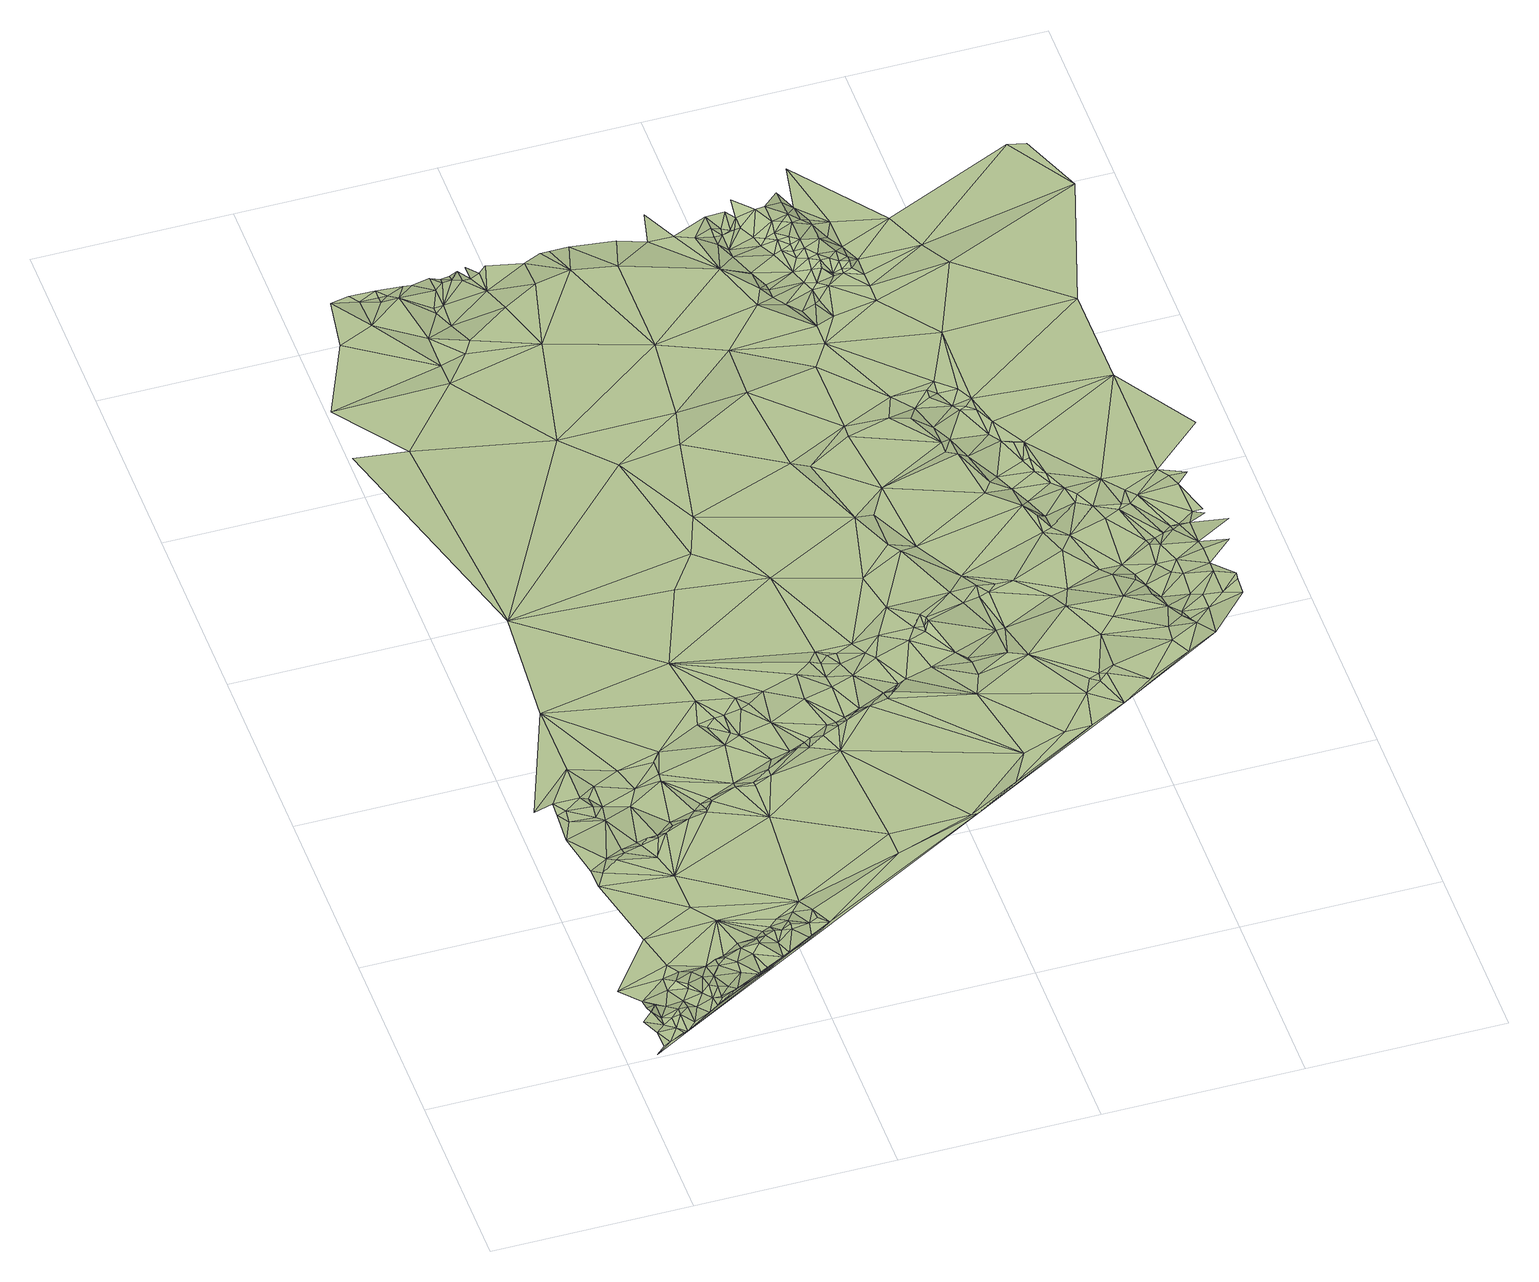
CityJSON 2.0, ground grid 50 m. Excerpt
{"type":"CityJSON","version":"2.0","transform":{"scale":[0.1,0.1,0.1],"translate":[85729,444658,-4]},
"CityObjects":{
"terrain1":{"type":"TINRelief","geometry":[{"type":"CompositeSurface","lod":"1","boundaries":[[[0,1,2]],[[0,3,1]],[[3,4,5]],[[6,0,2]],[[5,4,7]],[[8,3,0]],[[8,4,3]],[[7,4,9]],[[10,7,11]],[[10,11,12]],[[11,7,9]],[[13,8,0]],[[9,4,14]],[[6,13,0]],[[8,14,4]],[[12,11,15]],[[11,9,15]],[[16,17,12]],[[6,8,13]],[[18,9,14]],[[19,14,8]],[[6,19,8]],[[18,15,9]],[[20,12,15]],[[19,18,14]],[[21,19,6]],[[16,12,20]],[[19,22,18]],[[23,15,18]],[[21,22,19]],[[24,17,16]],[[23,20,15]],[[21,6,25]],[[22,23,18]],[[26,17,24]],[[21,27,22]],[[27,23,22]],[[28,16,20]],[[21,25,27]],[[29,20,23]],[[6,30,25]],[[29,28,20]],[[31,23,27]],[[32,16,28]],[[31,29,23]],[[33,28,29]],[[24,16,32]],[[34,27,25]],[[31,33,29]],[[35,28,33]],[[34,31,27]],[[35,32,28]],[[30,34,25]],[[36,33,31]],[[37,31,34]],[[36,35,33]],[[38,34,30]],[[24,32,39]],[[37,36,31]],[[40,34,38]],[[41,37,34]],[[41,34,40]],[[42,43,44]],[[39,32,35]],[[45,38,30]],[[46,36,37]],[[46,37,41]],[[39,35,36]],[[45,40,38]],[[47,41,40]],[[48,49,42]],[[48,42,44]],[[46,39,36]],[[26,50,43]],[[47,46,41]],[[26,24,51]],[[45,47,40]],[[52,49,53]],[[54,39,46]],[[55,48,44]],[[52,56,57]],[[52,53,56]],[[24,39,51]],[[58,44,43]],[[59,46,47]],[[60,39,54]],[[59,47,45]],[[59,54,46]],[[61,62,57]],[[63,53,49]],[[63,49,48]],[[64,39,60]],[[65,60,54]],[[6,66,30]],[[67,48,55]],[[68,57,56]],[[69,56,53]],[[58,55,44]],[[26,51,50]],[[64,60,65]],[[70,65,54]],[[71,45,30]],[[70,54,59]],[[58,43,50]],[[67,72,48]],[[73,59,45]],[[51,39,64]],[[72,63,48]],[[63,69,53]],[[74,68,56]],[[74,56,69]],[[61,57,68]],[[75,64,65]],[[76,67,55]],[[75,65,70]],[[73,70,59]],[[73,45,77]],[[78,62,61]],[[79,72,67]],[[80,64,75]],[[58,76,55]],[[74,81,68]],[[82,63,72]],[[73,83,70]],[[51,64,80]],[[83,75,70]],[[84,69,63]],[[84,74,69]],[[82,72,79]],[[76,79,67]],[[77,45,85]],[[84,81,74]],[[86,68,81]],[[61,68,86]],[[73,77,83]],[[84,86,81]],[[87,75,83]],[[88,80,75]],[[82,79,89]],[[82,90,63]],[[71,85,45]],[[90,84,63]],[[91,51,80]],[[92,79,76]],[[87,88,75]],[[92,89,79]],[[77,85,83]],[[82,89,93]],[[88,91,80]],[[58,94,76]],[[87,83,85]],[[82,93,90]],[[61,86,95]],[[91,96,51]],[[97,86,84]],[[92,93,89]],[[94,92,76]],[[66,71,30]],[[87,98,88]],[[88,98,91]],[[78,61,95]],[[90,97,84]],[[94,93,92]],[[51,96,99]],[[87,85,100]],[[87,100,98]],[[91,98,96]],[[101,50,51]],[[58,50,101]],[[90,93,102]],[[95,86,97]],[[98,103,96]],[[100,85,71]],[[51,99,104]],[[105,93,94]],[[58,106,94]],[[98,100,103]],[[96,103,99]],[[102,93,105]],[[103,100,107]],[[108,100,71]],[[99,103,107]],[[108,107,100]],[[106,105,94]],[[101,51,104]],[[109,97,90]],[[109,90,102]],[[110,99,107]],[[58,111,106]],[[106,102,105]],[[110,104,99]],[[78,95,112]],[[113,108,71]],[[108,114,107]],[[115,95,97]],[[110,107,114]],[[106,116,102]],[[110,117,104]],[[108,118,114]],[[109,119,97]],[[109,102,116]],[[110,114,118]],[[113,71,66]],[[115,97,119]],[[113,118,108]],[[110,118,117]],[[115,112,95]],[[101,104,117]],[[120,111,58]],[[106,111,116]],[[120,58,101]],[[109,116,121]],[[113,66,118]],[[117,118,122]],[[116,111,123]],[[115,119,112]],[[116,123,121]],[[101,117,122]],[[118,124,122]],[[118,66,124]],[[109,121,125]],[[111,126,123]],[[121,123,126]],[[122,124,66]],[[127,128,78]],[[129,119,109]],[[130,78,112]],[[121,126,125]],[[128,131,132]],[[133,66,6]],[[129,109,125]],[[120,126,111]],[[134,125,126]],[[135,112,119]],[[134,126,120]],[[129,125,134]],[[129,135,119]],[[127,78,130]],[[136,101,122]],[[136,122,66]],[[137,112,135]],[[130,112,137]],[[134,120,138]],[[129,134,139]],[[134,138,139]],[[140,120,101]],[[120,141,138]],[[129,139,142]],[[143,144,131]],[[137,135,145]],[[139,138,141]],[[137,145,146]],[[129,147,135]],[[128,148,131]],[[130,137,146]],[[145,135,149]],[[139,141,142]],[[129,142,147]],[[127,150,128]],[[151,152,144]],[[145,149,146]],[[153,149,135]],[[130,146,154]],[[146,149,154]],[[140,101,136]],[[153,135,147]],[[153,154,149]],[[127,130,155]],[[130,154,155]],[[120,156,141]],[[153,157,154]],[[141,158,142]],[[151,144,143]],[[159,160,152]],[[142,161,147]],[[153,147,161]],[[155,154,157]],[[153,162,157]],[[142,158,161]],[[153,161,162]],[[140,156,120]],[[150,163,128]],[[151,159,152]],[[141,164,158]],[[155,157,165]],[[127,155,166]],[[167,160,159]],[[133,136,66]],[[167,168,160]],[[157,162,165]],[[148,143,131]],[[141,156,164]],[[128,169,148]],[[155,165,166]],[[161,158,170]],[[162,161,170]],[[165,162,166]],[[171,167,159]],[[163,169,128]],[[158,164,170]],[[172,168,167]],[[162,170,173]],[[127,166,174]],[[175,159,151]],[[170,164,173]],[[176,167,171]],[[172,167,176]],[[177,171,159]],[[175,177,159]],[[164,178,173]],[[179,166,162]],[[162,173,180]],[[181,151,143]],[[182,176,171]],[[164,156,178]],[[182,172,176]],[[182,171,177]],[[140,136,183]],[[181,175,151]],[[179,162,180]],[[173,178,180]],[[184,127,174]],[[127,185,150]],[[186,172,182]],[[187,178,156]],[[186,182,177]],[[179,174,166]],[[188,177,175]],[[140,183,156]],[[187,180,178]],[[189,127,184]],[[181,190,175]],[[187,156,191]],[[192,179,180]],[[193,188,175]],[[193,175,190]],[[187,192,180]],[[194,186,177]],[[195,177,188]],[[192,196,179]],[[187,191,192]],[[189,185,127]],[[197,177,195]],[[197,194,177]],[[198,181,143]],[[198,143,148]],[[183,136,133]],[[192,191,196]],[[199,174,179]],[[195,188,200]],[[193,200,188]],[[191,156,201]],[[199,179,196]],[[196,191,202]],[[197,195,200]],[[185,163,150]],[[203,196,202]],[[197,204,194]],[[205,184,174]],[[205,174,199]],[[206,196,203]],[[198,190,181]],[[191,201,202]],[[206,199,196]],[[197,200,207]],[[206,203,202]],[[208,193,190]],[[197,207,204]],[[209,200,193]],[[205,210,184]],[[200,211,207]],[[206,202,201]],[[212,169,163]],[[189,184,210]],[[204,207,213]],[[205,199,214]],[[200,215,211]],[[214,199,206]],[[207,211,213]],[[205,216,210]],[[189,210,217]],[[213,211,218]],[[185,212,163]],[[216,217,210]],[[209,215,200]],[[208,209,193]],[[205,214,216]],[[219,206,201]],[[198,208,190]],[[189,217,220]],[[183,221,156]],[[211,222,218]],[[223,148,169]],[[201,156,221]],[[219,214,206]],[[211,215,222]],[[216,220,217]],[[219,201,224]],[[215,225,222]],[[189,220,226]],[[209,225,215]],[[183,133,227]],[[212,228,169]],[[189,226,185]],[[216,214,229]],[[216,229,220]],[[209,230,225]],[[219,224,231]],[[225,230,232]],[[219,233,214]],[[219,231,234]],[[226,220,229]],[[235,230,209]],[[198,148,236]],[[219,234,233]],[[214,237,229]],[[214,233,237]],[[234,231,233]],[[224,201,221]],[[238,209,208]],[[238,208,198]],[[223,169,228]],[[231,239,233]],[[240,235,209]],[[183,227,221]],[[226,229,241]],[[233,239,237]],[[231,224,242]],[[236,148,223]],[[229,237,241]],[[226,243,185]],[[240,209,238]],[[185,244,212]],[[231,242,239]],[[239,245,237]],[[226,241,246]],[[247,228,212]],[[248,238,198]],[[245,241,237]],[[224,221,242]],[[226,246,243]],[[133,249,227]],[[239,250,245]],[[239,242,250]],[[248,198,236]],[[248,240,238]],[[245,251,241]],[[241,251,246]],[[243,244,185]],[[248,252,240]],[[244,247,212]],[[227,253,221]],[[254,223,228]],[[245,250,255]],[[250,242,256]],[[245,257,251]],[[251,258,246]],[[248,259,252]],[[245,255,257]],[[250,256,260]],[[251,257,261]],[[250,260,255]],[[251,261,258]],[[242,221,253]],[[261,257,262]],[[248,263,259]],[[243,246,264]],[[258,261,265]],[[247,254,228]],[[257,255,262]],[[261,262,265]],[[266,255,260]],[[246,258,267]],[[227,249,253]],[[268,236,223]],[[269,248,236]],[[133,270,249]],[[269,263,248]],[[243,271,244]],[[256,242,272]],[[258,265,267]],[[256,273,260]],[[243,264,271]],[[265,262,274]],[[266,260,273]],[[246,267,264]],[[262,255,275]],[[268,223,254]],[[266,275,255]],[[244,276,247]],[[242,253,277]],[[265,274,267]],[[256,272,273]],[[278,263,269]],[[266,273,275]],[[244,271,279]],[[262,275,274]],[[272,242,277]],[[264,280,271]],[[279,271,280]],[[244,281,276]],[[276,282,247]],[[244,279,281]],[[267,283,264]],[[247,282,254]],[[284,269,236]],[[277,253,249]],[[285,275,273]],[[283,280,264]],[[285,273,272]],[[267,274,286]],[[274,275,287]],[[288,278,269]],[[279,280,281]],[[289,236,268]],[[267,286,283]],[[285,287,275]],[[274,287,286]],[[290,276,281]],[[285,291,287]],[[290,282,276]],[[292,268,254]],[[287,291,286]],[[272,277,293]],[[277,249,270]],[[283,286,294]],[[284,288,269]],[[289,284,236]],[[294,286,291]],[[272,293,295]],[[292,254,282]],[[285,272,296]],[[277,297,293]],[[283,294,298]],[[285,299,291]],[[277,270,297]],[[294,291,298]],[[280,300,281]],[[293,297,295]],[[301,302,288]],[[272,295,303]],[[283,304,280]],[[297,270,305]],[[284,301,288]],[[297,305,295]],[[298,291,299]],[[290,306,282]],[[285,296,299]],[[292,307,268]],[[272,303,296]],[[290,281,308]],[[289,268,309]],[[295,305,310]],[[283,298,311]],[[305,270,312]],[[284,313,301]],[[268,307,309]],[[295,310,303]],[[292,282,314]],[[310,305,312]],[[289,315,284]],[[284,316,313]],[[317,301,313]],[[298,299,318]],[[282,306,314]],[[280,304,300]],[[290,308,306]],[[319,308,281]],[[300,320,281]],[[319,281,320]],[[289,321,315]],[[322,284,315]],[[284,323,316]],[[299,296,318]],[[284,324,323]],[[322,324,284]],[[325,313,316]],[[289,326,321]],[[327,313,325]],[[283,311,304]],[[292,314,307]],[[317,313,327]],[[289,309,326]],[[315,321,328]],[[296,303,329]],[[322,315,330]],[[331,316,323]],[[315,328,330]],[[298,318,332]],[[333,325,316]],[[312,270,334]],[[322,330,324]],[[333,316,331]],[[333,327,325]],[[303,310,335]],[[336,317,327]],[[336,327,333]],[[310,312,335]],[[308,337,306]],[[326,309,338]],[[298,332,311]],[[296,339,318]],[[337,340,306]],[[314,306,340]],[[331,323,341]],[[333,331,342]],[[323,324,343]],[[321,344,328]],[[321,326,344]],[[336,333,345]],[[324,330,346]],[[328,346,330]],[[347,309,307]],[[296,329,339]],[[348,317,336]],[[349,338,309]],[[333,342,345]],[[350,337,308]],[[326,338,351]],[[331,352,342]],[[348,336,345]],[[353,320,300]],[[319,354,308]],[[355,329,303]],[[350,340,337]],[[319,320,354]],[[356,352,331]],[[323,343,341]],[[356,331,341]],[[347,349,309]],[[354,350,308]],[[324,346,343]],[[353,357,320]],[[358,307,314]],[[328,344,346]],[[345,342,359]],[[360,353,300]],[[357,354,320]],[[348,345,359]],[[351,338,349]],[[326,351,344]],[[318,361,332]],[[304,360,300]],[[342,352,359]],[[362,314,340]],[[363,357,353]],[[355,303,335]],[[347,364,349]],[[304,311,365]],[[270,366,334]],[[312,334,335]],[[318,339,367]],[[351,349,364]],[[318,367,361]],[[360,363,353]],[[311,368,365]],[[356,341,369]],[[311,332,370]],[[350,371,340]],[[356,372,352]],[[352,372,359]],[[373,347,307]],[[374,341,343]],[[346,375,343]],[[376,350,354]],[[304,365,377]],[[304,378,360]],[[311,370,368]],[[374,369,341]],[[379,364,347]],[[380,344,351]],[[359,372,381]],[[368,377,365]],[[304,377,378]],[[362,340,382]],[[358,314,362]],[[383,354,357]],[[346,344,384]],[[374,343,375]],[[351,364,379]],[[356,369,385]],[[346,386,375]],[[361,370,332]],[[387,339,329]],[[371,382,340]],[[380,384,344]],[[388,369,374]],[[380,351,379]],[[363,389,357]],[[356,385,372]],[[346,390,386]],[[375,386,391]],[[346,384,390]],[[374,375,392]],[[388,385,369]],[[387,329,355]],[[375,391,392]],[[376,371,350]],[[388,374,393]],[[360,394,363]],[[395,362,382]],[[380,396,384]],[[374,392,393]],[[386,397,391]],[[383,376,354]],[[360,378,398]],[[386,390,397]],[[399,367,339]],[[371,395,382]],[[391,400,392]],[[401,372,385]],[[380,379,402]],[[379,347,373]],[[388,403,385]],[[383,357,389]],[[361,404,370]],[[368,405,377]],[[384,406,390]],[[358,362,395]],[[361,367,404]],[[380,402,396]],[[392,400,393]],[[391,397,400]],[[370,405,368]],[[384,396,406]],[[407,307,358]],[[408,378,377]],[[388,393,409]],[[390,410,397]],[[363,411,389]],[[388,409,403]],[[390,406,410]],[[363,394,411]],[[412,399,339]],[[387,413,339]],[[414,335,334]],[[413,412,339]],[[393,400,409]],[[401,385,415]],[[414,355,335]],[[396,416,406]],[[385,403,415]],[[417,371,376]],[[360,398,394]],[[407,373,307]],[[396,402,416]],[[418,367,399]],[[371,419,395]],[[379,420,402]],[[418,404,367]],[[419,358,395]],[[406,421,410]],[[422,400,397]],[[406,416,421]],[[383,423,376]],[[422,397,410]],[[408,398,378]],[[423,417,376]],[[424,387,355]],[[403,409,415]],[[417,425,371]],[[402,420,416]],[[408,377,405]],[[401,415,426]],[[418,399,412]],[[383,389,427]],[[371,425,419]],[[428,370,404]],[[379,429,420]],[[424,355,414]],[[416,430,421]],[[383,427,423]],[[387,431,413]],[[400,432,409]],[[433,416,420]],[[410,421,434]],[[431,412,413]],[[411,435,389]],[[379,373,429]],[[423,425,417]],[[433,430,416]],[[436,415,409]],[[401,426,437]],[[370,438,405]],[[394,439,411]],[[414,334,366]],[[422,410,434]],[[422,432,400]],[[423,427,425]],[[424,440,387]],[[398,441,394]],[[441,439,394]],[[421,430,434]],[[442,427,389]],[[442,389,435]],[[433,420,443]],[[442,435,411]],[[428,438,370]],[[442,411,439]],[[436,409,432]],[[415,444,426]],[[424,445,440]],[[408,441,398]],[[436,444,415]],[[418,446,404]],[[433,447,430]],[[424,414,445]],[[441,442,439]],[[418,412,446]],[[407,358,419]],[[433,443,447]],[[420,448,443]],[[426,444,437]],[[430,449,434]],[[450,431,387]],[[451,408,405]],[[420,429,448]],[[452,412,431]],[[430,447,449]],[[422,453,432]],[[436,432,454]],[[436,454,444]],[[450,387,440]],[[422,434,455]],[[438,451,405]],[[407,419,425]],[[422,455,453]],[[434,449,455]],[[443,456,447]],[[457,440,445]],[[457,445,414]],[[443,448,456]],[[458,428,404]],[[447,456,449]],[[459,404,446]],[[452,446,412]],[[457,414,366]],[[460,444,454]],[[460,454,432]],[[449,456,455]],[[460,432,453]],[[408,461,441]],[[441,461,442]],[[459,458,404]],[[460,453,455]],[[450,462,431]],[[451,461,408]],[[462,452,431]],[[450,440,463]],[[463,440,457]],[[428,464,438]],[[438,461,451]],[[460,465,444]],[[458,464,428]],[[452,466,446]],[[438,464,467]],[[468,459,446]],[[438,467,461]],[[466,468,446]],[[462,466,452]],[[469,458,459]],[[429,373,470]],[[429,471,448]],[[469,464,458]],[[472,457,366]],[[468,469,459]],[[473,463,457]],[[474,455,456]],[[475,450,463]],[[448,471,456]],[[475,462,450]],[[476,467,464]],[[474,460,455]],[[477,464,469]],[[470,373,407]],[[477,469,468]],[[477,476,464]],[[478,466,462]],[[479,461,467]],[[425,427,480]],[[473,475,463]],[[474,465,460]],[[479,467,476]],[[480,427,442]],[[472,473,457]],[[481,468,466]],[[477,468,482]],[[478,462,475]],[[483,479,476]],[[477,484,476]],[[478,485,466]],[[481,482,468]],[[484,483,476]],[[477,482,484]],[[481,466,485]],[[486,475,473]],[[474,456,471]],[[480,442,461]],[[429,470,471]],[[472,487,473]],[[479,488,461]],[[486,473,487]],[[486,478,475]],[[482,489,484]],[[484,490,483]],[[407,425,491]],[[481,489,482]],[[484,489,490]],[[483,488,479]],[[481,492,489]],[[492,490,489]],[[493,483,490]],[[494,485,478]],[[481,485,494]],[[493,490,492]],[[493,495,483]],[[496,488,483]],[[481,497,492]],[[496,483,495]],[[480,461,488]],[[498,493,492]],[[470,407,491]],[[499,495,493]],[[425,480,491]],[[500,488,496]],[[500,496,495]],[[501,480,488]],[[474,471,502]],[[503,471,470]],[[503,470,491]],[[503,502,471]],[[503,504,502]]]}]}
},
"vertices":[
[113,30,20],[95,20,20],[73,0,19],[94,70,20],[116,90,19],[71,100,33],[162,50,22],[95,120,40],[140,70,21],[117,110,23],[91,140,37],[115,150,30],[92,180,21],[152,50,21],[139,100,26],[140,150,18],[162,240,18],[48,230,19],[162,120,31],[160,100,32],[160,200,18],[186,70,27],[185,120,30],[183,150,23],[185,280,17],[229,90,26],[161,380,17],[207,120,24],[184,210,32],[206,180,28],[252,100,33],[233,160,25],[205,250,18],[207,190,34],[250,130,31],[229,230,30],[250,210,25],[252,170,36],[269,120,35],[271,250,17],[270,130,30],[271,160,34],[114,640,14],[115,580,19],[138,620,19],[313,140,34],[274,200,31],[297,160,27],[162,670,12],[93,760,10],[297,450,16],[342,390,16],[93,830,25],[115,810,17],[297,230,30],[182,650,20],[118,840,24],[95,870,25],[294,560,18],[341,200,22],[297,260,22],[162,970,25],[47,860,21],[199,790,15],[320,270,17],[319,250,31],[591,300,20],[207,670,17],[162,870,25],[182,810,12],[342,230,28],[469,230,21],[205,690,11],[386,180,21],[184,840,19],[363,270,30],[274,630,19],[407,190,21],[161,1170,24],[251,680,19],[364,300,17],[183,870,16],[247,700,10],[386,250,23],[207,840,11],[452,220,21],[206,900,22],[409,270,33],[410,290,27],[274,700,19],[270,820,12],[410,300,21],[296,690,21],[297,700,20],[319,700,21],[273,930,25],[432,320,17],[297,870,14],[431,290,32],[454,330,17],[455,270,20],[544,390,18],[341,740,12],[455,300,32],[476,350,18],[341,720,19],[384,730,20],[474,300,28],[498,300,25],[364,880,11],[499,330,25],[431,740,20],[385,960,26],[534,260,20],[499,310,32],[363,930,25],[407,760,12],[519,360,18],[544,310,21],[365,900,14],[565,680,19],[429,780,10],[565,350,22],[433,750,20],[567,320,24],[454,790,11],[453,770,21],[499,1240,22],[185,1490,23],[522,820,11],[519,1100,23],[140,2100,25],[8,2120,23],[1033,540,20],[521,800,19],[543,950,11],[814,470,20],[499,1020,25],[567,790,20],[565,800,21],[814,540,18],[611,810,20],[612,830,21],[300,2290,23],[6,2280,27],[519,1010,19],[544,1030,25],[632,870,10],[479,2030,25],[567,980,15],[587,1470,23],[298,2350,26],[96,2490,24],[586,970,10],[567,1030,25],[611,1080,23],[791,840,20],[612,1040,24],[700,880,18],[187,2530,25],[118,2630,25],[680,880,14],[669,990,10],[660,1570,25],[725,870,22],[634,1050,25],[679,1080,25],[185,2620,18],[165,2640,24],[593,1910,22],[722,900,12],[231,2600,22],[230,2640,22],[739,910,12],[770,1110,25],[299,2450,22],[231,2620,18],[275,2600,23],[769,900,20],[768,1040,11],[790,940,11],[365,2370,26],[254,2620,17],[1016,540,20],[812,1140,25],[813,1440,22],[298,2640,17],[812,920,20],[345,2530,16],[835,1170,23],[388,2410,26],[836,930,22],[813,940,13],[366,2480,16],[320,2640,14],[345,2550,15],[837,950,12],[366,2600,20],[546,2350,24],[841,1060,10],[368,2550,18],[902,960,22],[860,950,19],[856,950,13],[366,2650,14],[837,1090,15],[880,970,10],[388,2620,20],[501,2490,27],[478,2560,23],[837,1130,23],[412,2620,23],[703,1690,23],[390,2640,13],[900,1080,10],[435,2610,24],[882,1120,16],[858,1150,24],[412,2640,15],[948,1000,13],[882,1150,23],[1197,700,19],[435,2650,15],[772,2030,27],[950,970,22],[455,2610,23],[926,1170,23],[1148,610,22],[749,1930,23],[950,1140,14],[479,2620,23],[971,990,21],[458,2660,12],[992,1020,11],[971,1000,14],[501,2640,24],[794,2260,30],[969,1120,11],[591,2540,30],[1014,1030,11],[590,2620,24],[994,1180,21],[1152,920,23],[1017,1370,24],[1063,1570,24],[1060,1150,12],[1040,1260,24],[975,1790,24],[683,2560,30],[1377,740,20],[1083,1050,11],[1082,1180,21],[636,2640,24],[1310,740,19],[952,2050,22],[1151,1080,11],[1175,980,25],[1106,1170,10],[1106,1210,28],[658,2640,24],[1175,1030,19],[1107,1180,16],[1120,1190,22],[706,2640,24],[1130,1430,24],[1117,1200,25],[1172,1050,14],[1196,1260,27],[953,2190,29],[793,2540,28],[1473,790,19],[1108,1460,24],[1308,1010,23],[1263,1030,24],[1219,1230,13],[1264,1120,12],[1018,1770,20],[1400,850,17],[816,2620,29],[1109,1570,19],[1172,1440,18],[1154,1650,19],[1133,1870,23],[1240,1310,22],[1018,2460,25],[1286,1120,13],[1264,1270,20],[1262,1240,11],[886,2600,23],[1065,2320,24],[1133,1840,19],[1288,1250,10],[1131,2080,23],[1419,890,21],[1310,1270,12],[1445,900,21],[1442,1140,21],[1443,880,16],[1355,1270,10],[1422,1190,13],[1378,1560,19],[951,2600,23],[907,2690,22],[1489,1020,24],[1448,1490,22],[1465,900,16],[1243,1870,18],[1176,2150,22],[1333,1750,22],[1176,2210,23],[1487,920,18],[1466,1390,22],[1555,850,17],[995,2580,23],[1266,1930,24],[1087,2370,25],[1042,2550,15],[1041,2640,22],[1465,1200,14],[1333,1720,19],[1357,1700,23],[1109,2340,17],[1087,2430,16],[1063,2500,14],[1088,2440,11],[1042,2580,12],[1132,2310,15],[1041,2600,21],[1109,2370,14],[1534,1070,23],[1109,2390,11],[1063,2530,10],[1494,1330,11],[1063,2580,10],[1669,910,17],[1645,960,16],[1066,2600,13],[1290,1850,21],[1162,2280,11],[1580,1130,21],[1313,1890,10],[1138,2520,10],[1096,2590,10],[1157,2480,11],[1195,2370,12],[1086,2590,11],[1181,2410,14],[1222,2230,22],[1088,2640,25],[1198,2290,15],[1333,1810,16],[1206,2340,12],[1110,2590,11],[1400,1590,22],[1357,1760,15],[1648,1000,21],[1130,2550,12],[1379,1690,18],[1379,1950,22],[1109,2620,17],[1445,1560,12],[1556,1240,13],[1355,1930,20],[1424,1610,12],[1211,2300,13],[1471,1450,22],[1748,950,20],[1579,1210,18],[1490,1400,21],[1153,2530,20],[1526,1370,13],[1398,1870,11],[1154,2610,40],[1335,2250,23],[1175,2510,27],[1176,2480,20],[1410,1850,12],[1491,1450,11],[1468,1510,11],[1244,2330,25],[1221,2350,21],[1110,2660,38],[1355,1910,15],[1450,1750,14],[1220,2390,28],[1178,2560,40],[1199,2440,26],[1670,1070,17],[1175,2530,31],[1469,1720,15],[1222,2420,36],[1198,2460,29],[1198,2480,34],[1200,2500,41],[1513,1600,13],[1378,1920,11],[1243,2380,35],[1222,2450,43],[1536,1550,14],[1625,1180,15],[1221,2480,43],[1177,2610,43],[1266,2360,22],[1199,2550,43],[1611,1240,11],[1572,1470,14],[1246,2400,43],[1447,2100,23],[1560,1520,18],[1221,2540,43],[1245,2420,44],[1497,1640,14],[1645,1160,10],[1646,1120,17],[1718,1000,13],[1221,2570,43],[1266,2370,20],[1425,1850,20],[1630,1200,11],[1425,1910,22],[1289,2360,24],[1267,2400,43],[1266,2470,42],[1445,1830,23],[1691,1030,16],[1445,1870,22],[1221,2620,34],[1468,1780,23],[1623,1400,11],[1335,2300,24],[1288,2390,36],[1667,1110,10],[1266,2530,32],[1289,2370,28],[1290,2420,41],[1493,1700,21],[1245,2550,37],[1221,2660,28],[1605,1440,20],[1513,1640,20],[1697,1050,10],[1535,1580,19],[1516,1690,24],[1310,2360,35],[1245,2600,27],[1708,1020,11],[1689,1220,10],[1312,2380,39],[1334,2340,25],[1312,2400,34],[1734,1100,10],[1581,1490,20],[1714,1180,13],[1288,2480,30],[1266,2550,28],[1312,2440,28],[1334,2390,27],[1760,1040,13],[1690,1300,12],[1692,1280,18],[1311,2530,27],[1650,1520,21],[1737,1160,20],[1759,1080,19],[1662,1420,10],[1268,2730,27],[1736,1210,20],[1672,1430,16],[1715,1270,19],[1712,1300,13],[1536,2320,23],[1491,2390,27],[1850,1060,17],[1804,1070,23],[1447,2500,26],[1804,1140,27],[1693,1430,12],[1736,1310,13],[1805,1170,24],[1693,1470,19],[1784,1840,25],[1803,1250,22],[1759,1310,18],[1717,1450,13],[1759,1330,11],[1805,1220,26],[1850,1110,34],[1848,1090,34],[1786,1510,21],[1780,1320,17],[1780,1330,11],[1783,2110,25],[1804,1320,18],[1823,1360,11],[1872,1230,27],[1821,1460,10],[1808,1490,14],[1893,1300,24],[1848,1340,18],[1849,1360,12],[1853,1490,12],[1919,1630,24],[1784,2650,27],[1896,2480,23],[1830,2640,27]
]}
